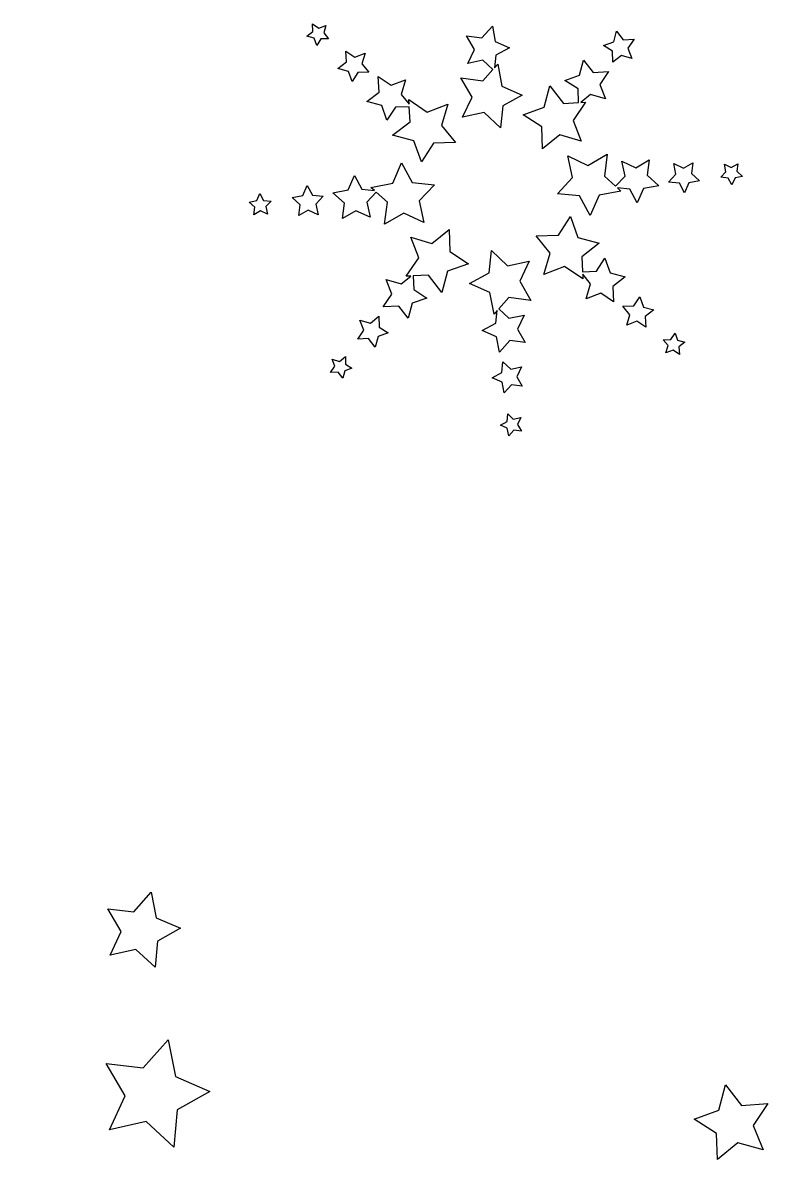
# Model space of a CAD drawing. Header units: centimetres. Extents: x -11.1 to 11.3, y -11.4 to 10.9.
# Drawn here: x 5.87 to 8.75, y -4.469 to -0.118 of the extents above; entities that cross this region are included whole.
import ezdxf

# ---------------------------------------------------------------- set-up
doc = ezdxf.new("R2010")
doc.units = ezdxf.units.CM
doc.header["$MEASUREMENT"] = 0
doc.layers.add('Camada 1', color=7, linetype='Continuous')

msp = doc.modelspace()

# ---------------------------------------------------------------- linework, layer by layer
at = {"layer": 'Camada 1'}
for points, knots in [([(10.80794, 10.50385), (11.24006, 10.04935), (11.25858, 9.15426), (10.81413, 8.70984), (10.81413, 8.70984), (11.25239, 8.27158), (11.25239, 7.358), (10.81413, 6.92586), (10.81413, 6.92586), (10.81413, 6.92586), (10.80794, 6.92422), (10.80794, 6.92422), (10.80794, 6.92422), (11.24006, 6.46972), (11.25858, 5.57466), (10.81413, 5.13019), (10.81413, 5.13019), (11.25239, 4.69196), (11.25239, 3.77835), (10.81413, 3.34624), (10.81413, 3.34624), (10.81413, 3.34624), (10.80794, 3.3446), (10.80794, 3.3446), (10.80794, 3.3446), (11.24006, 2.89007), (11.25858, 1.99501), (10.81413, 1.55054), (10.81413, 1.55054), (11.25239, 1.11231), (11.25239, 0.1987), (10.81413, -0.23341), (10.81413, -0.23341), (10.81413, -0.23341), (10.80794, -0.23505), (10.80794, -0.23505), (10.80794, -0.23505), (11.24006, -0.68958), (11.25858, -1.58464), (10.81413, -2.02911), (10.81413, -2.02911), (11.25241, -2.46734), (11.25241, -3.38092), (10.81413, -3.81306), (10.81413, -3.81306), (10.81413, -3.81306), (10.80797, -3.8147), (10.80797, -3.8147), (10.80797, -3.8147), (11.24006, -4.26923), (11.25858, -5.16429), (10.81413, -5.60873), (10.81413, -5.60873), (11.25241, -6.04699), (11.25241, -6.96057), (10.81413, -7.39268), (10.81413, -7.39268), (10.81413, -7.39268), (10.80797, -7.39435), (10.80797, -7.39435), (10.80797, -7.39435), (11.24006, -7.84888), (11.25858, -8.74394), (10.81413, -9.18838), (10.81413, -9.18838), (11.25241, -9.62664), (11.25241, -10.54022), (10.81413, -10.97233), (10.81413, -10.97233), (10.81413, -10.97233), (10.81249, -10.96619), (10.81249, -10.96619), (10.81249, -10.96619), (10.35796, -11.39825), (9.4629, -11.41678), (9.01846, -10.97233), (9.01846, -10.97233), (8.58023, -11.41061), (7.66665, -11.41061), (7.23451, -10.97233), (7.23451, -10.97233), (7.23451, -10.97233), (7.23287, -10.96619), (7.23287, -10.96619), (7.23287, -10.96619), (6.77834, -11.39828), (5.88328, -11.41678), (5.43884, -10.97233), (5.43884, -10.97233), (5.00058, -11.41061), (4.087, -11.41061), (3.65489, -10.97233), (3.65489, -10.97233), (3.65489, -10.97233), (3.65325, -10.96619), (3.65325, -10.96619), (3.65325, -10.96619), (3.19872, -11.39828), (2.30366, -11.41678), (1.85922, -10.97233), (1.85922, -10.97233), (1.42096, -11.41061), (0.50738, -11.41061), (0.07527, -10.97233), (0.07527, -10.97233), (0.07527, -10.97233), (0.07363, -10.96619), (0.07363, -10.96619), (0.07363, -10.96619), (-0.3809, -11.39828), (-1.27596, -11.41678), (-1.7204, -10.97233), (-1.7204, -10.97233), (-2.15866, -11.41061), (-3.07221, -11.41061), (-3.50435, -10.97233), (-3.50435, -10.97233), (-3.50435, -10.97233), (-3.50599, -10.96619), (-3.50599, -10.96619), (-3.50599, -10.96619), (-3.96049, -11.39828), (-4.85558, -11.41678), (-5.30005, -10.97233), (-5.30005, -10.97233), (-5.73828, -11.41061), (-6.65186, -11.41061), (-7.084, -10.97233), (-7.084, -10.97233), (-7.084, -10.97233), (-7.08564, -10.96619), (-7.08564, -10.96619), (-7.08564, -10.96619), (-7.54017, -11.39828), (-8.43523, -11.41678), (-8.87967, -10.97233), (-8.87967, -10.97233), (-9.31793, -11.41061), (-10.23151, -11.41061), (-10.66362, -10.97233), (-10.66362, -10.97233), (-10.66362, -10.97233), (-10.65907, -10.97789), (-10.65907, -10.97789), (-10.65907, -10.97789), (-11.09116, -10.52339), (-11.10968, -9.6283), (-10.66526, -9.18386), (-10.66526, -9.18386), (-11.10352, -8.74563), (-11.10352, -7.83202), (-10.66526, -7.39991), (-10.66526, -7.39991), (-10.66526, -7.39991), (-10.65907, -7.39827), (-10.65907, -7.39827), (-10.65907, -7.39827), (-11.09116, -6.94374), (-11.10968, -6.04868), (-10.66526, -5.60421), (-10.66526, -5.60421), (-11.10352, -5.16598), (-11.10352, -4.25237), (-10.66526, -3.82026), (-10.66526, -3.82026), (-10.66526, -3.82026), (-10.65907, -3.81862), (-10.65907, -3.81862), (-10.65907, -3.81862), (-11.09116, -3.36409), (-11.10968, -2.46903), (-10.66526, -2.02456), (-10.66526, -2.02456), (-11.10352, -1.58633), (-11.10352, -0.67272), (-10.66526, -0.24061), (-10.66526, -0.24061), (-10.66526, -0.24061), (-10.65907, -0.23897), (-10.65907, -0.23897), (-10.65907, -0.23897), (-11.09116, 0.21556), (-11.10968, 1.11062), (-10.66526, 1.55506), (-10.66526, 1.55506), (-11.10352, 1.99332), (-11.10352, 2.9069), (-10.66526, 3.33904), (-10.66526, 3.33904), (-10.66526, 3.33904), (-10.65907, 3.34068), (-10.65907, 3.34068), (-10.65907, 3.34068), (-11.09116, 3.79521), (-11.10968, 4.69027), (-10.66526, 5.13471), (-10.66526, 5.13471), (-11.10352, 5.57297), (-11.10352, 6.48655), (-10.66526, 6.91866), (-10.66526, 6.91866), (-10.66526, 6.91866), (-10.65907, 6.9203), (-10.65907, 6.9203), (-10.65907, 6.9203), (-11.09116, 7.37483), (-11.10968, 8.26989), (-10.66526, 8.71433), (-10.66526, 8.71433), (-11.10352, 9.15259), (-11.10352, 10.06617), (-10.66526, 10.49828), (-10.66526, 10.49828), (-10.66526, 10.49828), (-10.66362, 10.49212), (-10.66362, 10.49212), (-10.66362, 10.49212), (-10.20909, 10.92421), (-9.31403, 10.94273), (-8.86959, 10.49828), (-8.86959, 10.49828), (-8.43133, 10.93654), (-7.51775, 10.93654), (-7.08564, 10.49828), (-7.08564, 10.49828), (-7.08564, 10.49828), (-7.084, 10.49212), (-7.084, 10.49212), (-7.084, 10.49212), (-6.62947, 10.92421), (-5.73441, 10.94273), (-5.28997, 10.49828), (-5.28997, 10.49828), (-4.85171, 10.93654), (-3.93813, 10.93654), (-3.50602, 10.49828), (-3.50602, 10.49828), (-3.50602, 10.49828), (-3.50438, 10.49212), (-3.50438, 10.49212), (-3.50438, 10.49212), (-3.04985, 10.92421), (-2.15479, 10.94273), (-1.71035, 10.49828), (-1.71035, 10.49828), (-1.27209, 10.93654), (-0.35851, 10.93654), (0.0736, 10.49828), (0.0736, 10.49828), (0.0736, 10.49828), (0.07524, 10.49212), (0.07524, 10.49212), (0.07524, 10.49212), (0.52977, 10.92421), (1.42483, 10.94273), (1.86927, 10.49828), (1.86927, 10.49828), (2.30753, 10.93654), (3.22108, 10.93654), (3.65322, 10.49828), (3.65322, 10.49828), (3.65322, 10.49828), (3.65486, 10.49212), (3.65486, 10.49212), (3.65486, 10.49212), (4.10936, 10.92421), (5.00445, 10.94273), (5.44889, 10.49828), (5.44889, 10.49828), (5.88715, 10.93654), (6.80073, 10.93654), (7.23284, 10.49828), (7.23284, 10.49828), (7.23284, 10.49828), (7.23448, 10.49212), (7.23448, 10.49212), (7.23448, 10.49212), (7.68901, 10.92421), (8.58407, 10.94273), (9.02851, 10.49828), (9.02851, 10.49828), (9.46677, 10.93654), (10.38035, 10.93654), (10.81246, 10.49828), (10.81246, 10.49828), (10.81246, 10.49828), (10.80794, 10.50385), (10.80794, 10.50385)], [0, 0, 0, 0, 0.0136986, 0.0136986, 0.0136986, 0.0136986, 0.0273973, 0.0273973, 0.0273973, 0.0273973, 0.0410959, 0.0410959, 0.0410959, 0.0410959, 0.0547945, 0.0547945, 0.0547945, 0.0547945, 0.0684932, 0.0684932, 0.0684932, 0.0684932, 0.0821918, 0.0821918, 0.0821918, 0.0821918, 0.0958904, 0.0958904, 0.0958904, 0.0958904, 0.109589, 0.109589, 0.109589, 0.109589, 0.1232877, 0.1232877, 0.1232877, 0.1232877, 0.1369863, 0.1369863, 0.1369863, 0.1369863, 0.1506849, 0.1506849, 0.1506849, 0.1506849, 0.1643836, 0.1643836, 0.1643836, 0.1643836, 0.1780822, 0.1780822, 0.1780822, 0.1780822, 0.1917808, 0.1917808, 0.1917808, 0.1917808, 0.2054795, 0.2054795, 0.2054795, 0.2054795, 0.2191781, 0.2191781, 0.2191781, 0.2191781, 0.2328767, 0.2328767, 0.2328767, 0.2328767, 0.2465753, 0.2465753, 0.2465753, 0.2465753, 0.260274, 0.260274, 0.260274, 0.260274, 0.2739726, 0.2739726, 0.2739726, 0.2739726, 0.2876712, 0.2876712, 0.2876712, 0.2876712, 0.3013699, 0.3013699, 0.3013699, 0.3013699, 0.3150685, 0.3150685, 0.3150685, 0.3150685, 0.3287671, 0.3287671, 0.3287671, 0.3287671, 0.3424658, 0.3424658, 0.3424658, 0.3424658, 0.3561644, 0.3561644, 0.3561644, 0.3561644, 0.369863, 0.369863, 0.369863, 0.369863, 0.3835616, 0.3835616, 0.3835616, 0.3835616, 0.3972603, 0.3972603, 0.3972603, 0.3972603, 0.4109589, 0.4109589, 0.4109589, 0.4109589, 0.4246575, 0.4246575, 0.4246575, 0.4246575, 0.4383562, 0.4383562, 0.4383562, 0.4383562, 0.4520548, 0.4520548, 0.4520548, 0.4520548, 0.4657534, 0.4657534, 0.4657534, 0.4657534, 0.4794521, 0.4794521, 0.4794521, 0.4794521, 0.4931507, 0.4931507, 0.4931507, 0.4931507, 0.5068493, 0.5068493, 0.5068493, 0.5068493, 0.5205479, 0.5205479, 0.5205479, 0.5205479, 0.5342466, 0.5342466, 0.5342466, 0.5342466, 0.5479452, 0.5479452, 0.5479452, 0.5479452, 0.5616438, 0.5616438, 0.5616438, 0.5616438, 0.5753425, 0.5753425, 0.5753425, 0.5753425, 0.5890411, 0.5890411, 0.5890411, 0.5890411, 0.6027397, 0.6027397, 0.6027397, 0.6027397, 0.6164384, 0.6164384, 0.6164384, 0.6164384, 0.630137, 0.630137, 0.630137, 0.630137, 0.6438356, 0.6438356, 0.6438356, 0.6438356, 0.6575342, 0.6575342, 0.6575342, 0.6575342, 0.6712329, 0.6712329, 0.6712329, 0.6712329, 0.6849315, 0.6849315, 0.6849315, 0.6849315, 0.6986301, 0.6986301, 0.6986301, 0.6986301, 0.7123288, 0.7123288, 0.7123288, 0.7123288, 0.7260274, 0.7260274, 0.7260274, 0.7260274, 0.739726, 0.739726, 0.739726, 0.739726, 0.7534247, 0.7534247, 0.7534247, 0.7534247, 0.7671233, 0.7671233, 0.7671233, 0.7671233, 0.7808219, 0.7808219, 0.7808219, 0.7808219, 0.7945205, 0.7945205, 0.7945205, 0.7945205, 0.8082192, 0.8082192, 0.8082192, 0.8082192, 0.8219178, 0.8219178, 0.8219178, 0.8219178, 0.8356164, 0.8356164, 0.8356164, 0.8356164, 0.8493151, 0.8493151, 0.8493151, 0.8493151, 0.8630137, 0.8630137, 0.8630137, 0.8630137, 0.8767123, 0.8767123, 0.8767123, 0.8767123, 0.890411, 0.890411, 0.890411, 0.890411, 0.9041096, 0.9041096, 0.9041096, 0.9041096, 0.9178082, 0.9178082, 0.9178082, 0.9178082, 0.9315068, 0.9315068, 0.9315068, 0.9315068, 0.9452055, 0.9452055, 0.9452055, 0.9452055, 0.9589041, 0.9589041, 0.9589041, 0.9589041, 0.9726027, 0.9726027, 0.9726027, 0.9726027, 1, 1, 1, 1]), ([(7.02934, -0.17793), (7.02934, -0.17793), (7.01111, -0.15552), (7.01111, -0.15552), (7.01111, -0.15552), (7.01111, -0.15552), (7.01921, -0.12779), (7.01921, -0.12779), (7.01921, -0.12779), (7.01921, -0.12779), (6.99225, -0.13821), (6.99225, -0.13821), (6.99225, -0.13821), (6.99225, -0.13821), (6.96838, -0.12194), (6.96838, -0.12194), (6.96838, -0.12194), (6.96838, -0.12194), (6.96999, -0.15078), (6.96999, -0.15078), (6.96999, -0.15078), (6.96999, -0.15078), (6.9471, -0.16845), (6.9471, -0.16845), (6.9471, -0.16845), (6.9471, -0.16845), (6.97504, -0.17586), (6.97504, -0.17586), (6.97504, -0.17586), (6.97504, -0.17586), (6.98478, -0.20306), (6.98478, -0.20306), (6.98478, -0.20306), (6.98478, -0.20306), (7.00044, -0.1788), (7.00044, -0.1788), (7.00044, -0.1788), (7.00044, -0.1788), (7.02934, -0.17793), (7.02934, -0.17793)], [0, 0, 0, 0, 0.0909091, 0.0909091, 0.0909091, 0.0909091, 0.1818182, 0.1818182, 0.1818182, 0.1818182, 0.2727273, 0.2727273, 0.2727273, 0.2727273, 0.3636364, 0.3636364, 0.3636364, 0.3636364, 0.4545455, 0.4545455, 0.4545455, 0.4545455, 0.5454545, 0.5454545, 0.5454545, 0.5454545, 0.6363636, 0.6363636, 0.6363636, 0.6363636, 0.7272727, 0.7272727, 0.7272727, 0.7272727, 0.8181818, 0.8181818, 0.8181818, 0.8181818, 1, 1, 1, 1]), ([(7.67151, -0.2748), (7.67151, -0.2748), (7.6595, -0.28821), (7.6595, -0.28821), (7.6595, -0.28821), (7.6595, -0.28821), (7.66434, -0.24093), (7.66434, -0.24093), (7.66434, -0.24093), (7.66434, -0.24093), (7.71609, -0.21262), (7.71609, -0.21262), (7.71609, -0.21262), (7.71609, -0.21262), (7.66214, -0.18878), (7.66214, -0.18878), (7.66214, -0.18878), (7.66214, -0.18878), (7.65119, -0.13084), (7.65119, -0.13084), (7.65119, -0.13084), (7.65119, -0.13084), (7.61185, -0.17479), (7.61185, -0.17479), (7.61185, -0.17479), (7.61185, -0.17479), (7.55338, -0.1673), (7.55338, -0.1673), (7.55338, -0.1673), (7.55338, -0.1673), (7.58301, -0.21829), (7.58301, -0.21829), (7.58301, -0.21829), (7.58301, -0.21829), (7.55782, -0.2716), (7.55782, -0.2716), (7.55782, -0.2716), (7.55782, -0.2716), (7.61545, -0.25919), (7.61545, -0.25919), (7.61545, -0.25919), (7.61545, -0.25919), (7.65347, -0.29501), (7.65347, -0.29501), (7.65347, -0.29501), (7.65347, -0.29501), (7.61537, -0.33758), (7.61537, -0.33758), (7.61537, -0.33758), (7.61537, -0.33758), (7.53181, -0.32686), (7.53181, -0.32686), (7.53181, -0.32686), (7.53181, -0.32686), (7.57414, -0.3997), (7.57414, -0.3997), (7.57414, -0.3997), (7.57414, -0.3997), (7.53813, -0.47585), (7.53813, -0.47585), (7.53813, -0.47585), (7.53813, -0.47585), (7.62049, -0.4581), (7.62049, -0.4581), (7.62049, -0.4581), (7.62049, -0.4581), (7.68179, -0.51589), (7.68179, -0.51589), (7.68179, -0.51589), (7.68179, -0.51589), (7.69036, -0.4321), (7.69036, -0.4321), (7.69036, -0.4321), (7.69036, -0.4321), (7.76426, -0.39165), (7.76426, -0.39165), (7.76426, -0.39165), (7.76426, -0.39165), (7.68719, -0.3576), (7.68719, -0.3576), (7.68719, -0.3576), (7.68719, -0.3576), (7.67151, -0.2748), (7.67151, -0.2748)], [0, 0, 0, 0, 0.0454545, 0.0454545, 0.0454545, 0.0454545, 0.0909091, 0.0909091, 0.0909091, 0.0909091, 0.1363636, 0.1363636, 0.1363636, 0.1363636, 0.1818182, 0.1818182, 0.1818182, 0.1818182, 0.2272727, 0.2272727, 0.2272727, 0.2272727, 0.2727273, 0.2727273, 0.2727273, 0.2727273, 0.3181818, 0.3181818, 0.3181818, 0.3181818, 0.3636364, 0.3636364, 0.3636364, 0.3636364, 0.4090909, 0.4090909, 0.4090909, 0.4090909, 0.4545455, 0.4545455, 0.4545455, 0.4545455, 0.5, 0.5, 0.5, 0.5, 0.5454545, 0.5454545, 0.5454545, 0.5454545, 0.5909091, 0.5909091, 0.5909091, 0.5909091, 0.6363636, 0.6363636, 0.6363636, 0.6363636, 0.6818182, 0.6818182, 0.6818182, 0.6818182, 0.7272727, 0.7272727, 0.7272727, 0.7272727, 0.7727273, 0.7727273, 0.7727273, 0.7727273, 0.8181818, 0.8181818, 0.8181818, 0.8181818, 0.8636364, 0.8636364, 0.8636364, 0.8636364, 0.9090909, 0.9090909, 0.9090909, 0.9090909, 1, 1, 1, 1]), ([(8.1656, -0.21407), (8.1656, -0.21407), (8.18886, -0.17997), (8.18886, -0.17997), (8.18886, -0.17997), (8.18886, -0.17997), (8.14764, -0.18225), (8.14764, -0.18225), (8.14764, -0.18225), (8.14764, -0.18225), (8.12237, -0.1496), (8.12237, -0.1496), (8.12237, -0.1496), (8.12237, -0.1496), (8.11181, -0.1895), (8.11181, -0.1895), (8.11181, -0.1895), (8.11181, -0.1895), (8.07297, -0.20342), (8.07297, -0.20342), (8.07297, -0.20342), (8.07297, -0.20342), (8.10766, -0.2258), (8.10766, -0.2258), (8.10766, -0.2258), (8.10766, -0.2258), (8.10888, -0.26708), (8.10888, -0.26708), (8.10888, -0.26708), (8.10888, -0.26708), (8.14087, -0.24102), (8.14087, -0.24102), (8.14087, -0.24102), (8.14087, -0.24102), (8.1805, -0.25261), (8.1805, -0.25261), (8.1805, -0.25261), (8.1805, -0.25261), (8.1656, -0.21407), (8.1656, -0.21407)], [0, 0, 0, 0, 0.0909091, 0.0909091, 0.0909091, 0.0909091, 0.1818182, 0.1818182, 0.1818182, 0.1818182, 0.2727273, 0.2727273, 0.2727273, 0.2727273, 0.3636364, 0.3636364, 0.3636364, 0.3636364, 0.4545455, 0.4545455, 0.4545455, 0.4545455, 0.5454545, 0.5454545, 0.5454545, 0.5454545, 0.6363636, 0.6363636, 0.6363636, 0.6363636, 0.7272727, 0.7272727, 0.7272727, 0.7272727, 0.8181818, 0.8181818, 0.8181818, 0.8181818, 1, 1, 1, 1]), ([(7.18243, -0.30485), (7.18243, -0.30485), (7.15637, -0.27284), (7.15637, -0.27284), (7.15637, -0.27284), (7.15637, -0.27284), (7.16796, -0.23321), (7.16796, -0.23321), (7.16796, -0.23321), (7.16796, -0.23321), (7.12946, -0.24811), (7.12946, -0.24811), (7.12946, -0.24811), (7.12946, -0.24811), (7.09533, -0.22485), (7.09533, -0.22485), (7.09533, -0.22485), (7.09533, -0.22485), (7.09761, -0.26607), (7.09761, -0.26607), (7.09761, -0.26607), (7.09761, -0.26607), (7.06496, -0.29131), (7.06496, -0.29131), (7.06496, -0.29131), (7.06496, -0.29131), (7.10486, -0.30187), (7.10486, -0.30187), (7.10486, -0.30187), (7.10486, -0.30187), (7.11878, -0.34074), (7.11878, -0.34074), (7.11878, -0.34074), (7.11878, -0.34074), (7.14116, -0.30605), (7.14116, -0.30605), (7.14116, -0.30605), (7.14116, -0.30605), (7.18243, -0.30485), (7.18243, -0.30485)], [0, 0, 0, 0, 0.0909091, 0.0909091, 0.0909091, 0.0909091, 0.1818182, 0.1818182, 0.1818182, 0.1818182, 0.2727273, 0.2727273, 0.2727273, 0.2727273, 0.3636364, 0.3636364, 0.3636364, 0.3636364, 0.4545455, 0.4545455, 0.4545455, 0.4545455, 0.5454545, 0.5454545, 0.5454545, 0.5454545, 0.6363636, 0.6363636, 0.6363636, 0.6363636, 0.7272727, 0.7272727, 0.7272727, 0.7272727, 0.8181818, 0.8181818, 0.8181818, 0.8181818, 1, 1, 1, 1]), ([(8.09233, -0.3025), (8.09233, -0.3025), (8.03343, -0.30575), (8.03343, -0.30575), (8.03343, -0.30575), (8.03343, -0.30575), (7.99737, -0.2591), (7.99737, -0.2591), (7.99737, -0.2591), (7.99737, -0.2591), (7.98226, -0.31609), (7.98226, -0.31609), (7.98226, -0.31609), (7.98226, -0.31609), (7.92675, -0.33596), (7.92675, -0.33596), (7.92675, -0.33596), (7.92675, -0.33596), (7.97631, -0.36795), (7.97631, -0.36795), (7.97631, -0.36795), (7.97631, -0.36795), (7.97787, -0.42015), (7.97787, -0.42015), (7.97787, -0.42015), (7.97787, -0.42015), (7.9208, -0.4233), (7.9208, -0.4233), (7.9208, -0.4233), (7.9208, -0.4233), (7.86929, -0.35665), (7.86929, -0.35665), (7.86929, -0.35665), (7.86929, -0.35665), (7.84773, -0.43809), (7.84773, -0.43809), (7.84773, -0.43809), (7.84773, -0.43809), (7.76841, -0.46648), (7.76841, -0.46648), (7.76841, -0.46648), (7.76841, -0.46648), (7.83919, -0.51217), (7.83919, -0.51217), (7.83919, -0.51217), (7.83919, -0.51217), (7.8417, -0.59639), (7.8417, -0.59639), (7.8417, -0.59639), (7.8417, -0.59639), (7.90703, -0.54318), (7.90703, -0.54318), (7.90703, -0.54318), (7.90703, -0.54318), (7.98789, -0.56683), (7.98789, -0.56683), (7.98789, -0.56683), (7.98789, -0.56683), (7.95749, -0.48825), (7.95749, -0.48825), (7.95749, -0.48825), (7.95749, -0.48825), (8.00493, -0.41866), (8.00493, -0.41866), (8.00493, -0.41866), (8.00493, -0.41866), (7.98696, -0.41964), (7.98696, -0.41964), (7.98696, -0.41964), (7.98696, -0.41964), (8.02379, -0.38964), (8.02379, -0.38964), (8.02379, -0.38964), (8.02379, -0.38964), (8.08038, -0.40618), (8.08038, -0.40618), (8.08038, -0.40618), (8.08038, -0.40618), (8.05908, -0.3512), (8.05908, -0.3512), (8.05908, -0.3512), (8.05908, -0.3512), (8.09233, -0.3025), (8.09233, -0.3025)], [0, 0, 0, 0, 0.0454545, 0.0454545, 0.0454545, 0.0454545, 0.0909091, 0.0909091, 0.0909091, 0.0909091, 0.1363636, 0.1363636, 0.1363636, 0.1363636, 0.1818182, 0.1818182, 0.1818182, 0.1818182, 0.2272727, 0.2272727, 0.2272727, 0.2272727, 0.2727273, 0.2727273, 0.2727273, 0.2727273, 0.3181818, 0.3181818, 0.3181818, 0.3181818, 0.3636364, 0.3636364, 0.3636364, 0.3636364, 0.4090909, 0.4090909, 0.4090909, 0.4090909, 0.4545455, 0.4545455, 0.4545455, 0.4545455, 0.5, 0.5, 0.5, 0.5, 0.5454545, 0.5454545, 0.5454545, 0.5454545, 0.5909091, 0.5909091, 0.5909091, 0.5909091, 0.6363636, 0.6363636, 0.6363636, 0.6363636, 0.6818182, 0.6818182, 0.6818182, 0.6818182, 0.7272727, 0.7272727, 0.7272727, 0.7272727, 0.7727273, 0.7727273, 0.7727273, 0.7727273, 0.8181818, 0.8181818, 0.8181818, 0.8181818, 0.8636364, 0.8636364, 0.8636364, 0.8636364, 0.9090909, 0.9090909, 0.9090909, 0.9090909, 1, 1, 1, 1]), ([(7.51176, -0.57206), (7.51176, -0.57206), (7.45855, -0.50673), (7.45855, -0.50673), (7.45855, -0.50673), (7.45855, -0.50673), (7.4822, -0.42587), (7.4822, -0.42587), (7.4822, -0.42587), (7.4822, -0.42587), (7.40365, -0.45627), (7.40365, -0.45627), (7.40365, -0.45627), (7.40365, -0.45627), (7.33406, -0.4088), (7.33406, -0.4088), (7.33406, -0.4088), (7.33406, -0.4088), (7.33507, -0.42679), (7.33507, -0.42679), (7.33507, -0.42679), (7.33507, -0.42679), (7.30507, -0.38996), (7.30507, -0.38996), (7.30507, -0.38996), (7.30507, -0.38996), (7.32161, -0.33337), (7.32161, -0.33337), (7.32161, -0.33337), (7.32161, -0.33337), (7.26663, -0.35467), (7.26663, -0.35467), (7.26663, -0.35467), (7.26663, -0.35467), (7.21792, -0.32144), (7.21792, -0.32144), (7.21792, -0.32144), (7.21792, -0.32144), (7.22117, -0.38034), (7.22117, -0.38034), (7.22117, -0.38034), (7.22117, -0.38034), (7.1745, -0.41638), (7.1745, -0.41638), (7.1745, -0.41638), (7.1745, -0.41638), (7.23152, -0.43151), (7.23152, -0.43151), (7.23152, -0.43151), (7.23152, -0.43151), (7.25139, -0.48702), (7.25139, -0.48702), (7.25139, -0.48702), (7.25139, -0.48702), (7.28335, -0.43746), (7.28335, -0.43746), (7.28335, -0.43746), (7.28335, -0.43746), (7.33555, -0.4359), (7.33555, -0.4359), (7.33555, -0.4359), (7.33555, -0.4359), (7.3387, -0.49294), (7.3387, -0.49294), (7.3387, -0.49294), (7.3387, -0.49294), (7.27202, -0.54445), (7.27202, -0.54445), (7.27202, -0.54445), (7.27202, -0.54445), (7.35346, -0.56601), (7.35346, -0.56601), (7.35346, -0.56601), (7.35346, -0.56601), (7.38188, -0.64532), (7.38188, -0.64532), (7.38188, -0.64532), (7.38188, -0.64532), (7.42757, -0.57454), (7.42757, -0.57454), (7.42757, -0.57454), (7.42757, -0.57454), (7.51176, -0.57206), (7.51176, -0.57206)], [0, 0, 0, 0, 0.0454545, 0.0454545, 0.0454545, 0.0454545, 0.0909091, 0.0909091, 0.0909091, 0.0909091, 0.1363636, 0.1363636, 0.1363636, 0.1363636, 0.1818182, 0.1818182, 0.1818182, 0.1818182, 0.2272727, 0.2272727, 0.2272727, 0.2272727, 0.2727273, 0.2727273, 0.2727273, 0.2727273, 0.3181818, 0.3181818, 0.3181818, 0.3181818, 0.3636364, 0.3636364, 0.3636364, 0.3636364, 0.4090909, 0.4090909, 0.4090909, 0.4090909, 0.4545455, 0.4545455, 0.4545455, 0.4545455, 0.5, 0.5, 0.5, 0.5, 0.5454545, 0.5454545, 0.5454545, 0.5454545, 0.5909091, 0.5909091, 0.5909091, 0.5909091, 0.6363636, 0.6363636, 0.6363636, 0.6363636, 0.6818182, 0.6818182, 0.6818182, 0.6818182, 0.7272727, 0.7272727, 0.7272727, 0.7272727, 0.7727273, 0.7727273, 0.7727273, 0.7727273, 0.8181818, 0.8181818, 0.8181818, 0.8181818, 0.8636364, 0.8636364, 0.8636364, 0.8636364, 0.9090909, 0.9090909, 0.9090909, 0.9090909, 1, 1, 1, 1]), ([(7.21037, -0.76028), (7.21037, -0.76028), (7.25294, -0.79838), (7.25294, -0.79838), (7.25294, -0.79838), (7.25294, -0.79838), (7.24222, -0.88194), (7.24222, -0.88194), (7.24222, -0.88194), (7.24222, -0.88194), (7.31506, -0.83961), (7.31506, -0.83961), (7.31506, -0.83961), (7.31506, -0.83961), (7.39123, -0.87562), (7.39123, -0.87562), (7.39123, -0.87562), (7.39123, -0.87562), (7.37348, -0.79328), (7.37348, -0.79328), (7.37348, -0.79328), (7.37348, -0.79328), (7.43127, -0.73198), (7.43127, -0.73198), (7.43127, -0.73198), (7.43127, -0.73198), (7.34748, -0.72341), (7.34748, -0.72341), (7.34748, -0.72341), (7.34748, -0.72341), (7.30703, -0.64951), (7.30703, -0.64951), (7.30703, -0.64951), (7.30703, -0.64951), (7.27298, -0.72658), (7.27298, -0.72658), (7.27298, -0.72658), (7.27298, -0.72658), (7.19019, -0.74222), (7.19019, -0.74222), (7.19019, -0.74222), (7.19019, -0.74222), (7.2036, -0.75423), (7.2036, -0.75423), (7.2036, -0.75423), (7.2036, -0.75423), (7.15632, -0.74939), (7.15632, -0.74939), (7.15632, -0.74939), (7.15632, -0.74939), (7.12801, -0.69766), (7.12801, -0.69766), (7.12801, -0.69766), (7.12801, -0.69766), (7.10417, -0.75161), (7.10417, -0.75161), (7.10417, -0.75161), (7.10417, -0.75161), (7.04623, -0.76256), (7.04623, -0.76256), (7.04623, -0.76256), (7.04623, -0.76256), (7.09018, -0.8019), (7.09018, -0.8019), (7.09018, -0.8019), (7.09018, -0.8019), (7.08269, -0.86037), (7.08269, -0.86037), (7.08269, -0.86037), (7.08269, -0.86037), (7.13368, -0.83074), (7.13368, -0.83074), (7.13368, -0.83074), (7.13368, -0.83074), (7.18699, -0.85593), (7.18699, -0.85593), (7.18699, -0.85593), (7.18699, -0.85593), (7.17455, -0.79828), (7.17455, -0.79828), (7.17455, -0.79828), (7.17455, -0.79828), (7.21037, -0.76028), (7.21037, -0.76028)], [0, 0, 0, 0, 0.0454545, 0.0454545, 0.0454545, 0.0454545, 0.0909091, 0.0909091, 0.0909091, 0.0909091, 0.1363636, 0.1363636, 0.1363636, 0.1363636, 0.1818182, 0.1818182, 0.1818182, 0.1818182, 0.2272727, 0.2272727, 0.2272727, 0.2272727, 0.2727273, 0.2727273, 0.2727273, 0.2727273, 0.3181818, 0.3181818, 0.3181818, 0.3181818, 0.3636364, 0.3636364, 0.3636364, 0.3636364, 0.4090909, 0.4090909, 0.4090909, 0.4090909, 0.4545455, 0.4545455, 0.4545455, 0.4545455, 0.5, 0.5, 0.5, 0.5, 0.5454545, 0.5454545, 0.5454545, 0.5454545, 0.5909091, 0.5909091, 0.5909091, 0.5909091, 0.6363636, 0.6363636, 0.6363636, 0.6363636, 0.6818182, 0.6818182, 0.6818182, 0.6818182, 0.7272727, 0.7272727, 0.7272727, 0.7272727, 0.7727273, 0.7727273, 0.7727273, 0.7727273, 0.8181818, 0.8181818, 0.8181818, 0.8181818, 0.8636364, 0.8636364, 0.8636364, 0.8636364, 0.9090909, 0.9090909, 0.9090909, 0.9090909, 1, 1, 1, 1]), ([(8.28286, -0.73578), (8.28286, -0.73578), (8.23894, -0.69644), (8.23894, -0.69644), (8.23894, -0.69644), (8.23894, -0.69644), (8.24643, -0.63797), (8.24643, -0.63797), (8.24643, -0.63797), (8.24643, -0.63797), (8.19544, -0.6676), (8.19544, -0.6676), (8.19544, -0.6676), (8.19544, -0.6676), (8.14215, -0.64241), (8.14215, -0.64241), (8.14215, -0.64241), (8.14215, -0.64241), (8.15456, -0.70004), (8.15456, -0.70004), (8.15456, -0.70004), (8.15456, -0.70004), (8.11876, -0.73809), (8.11876, -0.73809), (8.11876, -0.73809), (8.11876, -0.73809), (8.07619, -0.69996), (8.07619, -0.69996), (8.07619, -0.69996), (8.07619, -0.69996), (8.08691, -0.6164), (8.08691, -0.6164), (8.08691, -0.6164), (8.08691, -0.6164), (8.01407, -0.65873), (8.01407, -0.65873), (8.01407, -0.65873), (8.01407, -0.65873), (7.9379, -0.62272), (7.9379, -0.62272), (7.9379, -0.62272), (7.9379, -0.62272), (7.95565, -0.70508), (7.95565, -0.70508), (7.95565, -0.70508), (7.95565, -0.70508), (7.89786, -0.76638), (7.89786, -0.76638), (7.89786, -0.76638), (7.89786, -0.76638), (7.98165, -0.77495), (7.98165, -0.77495), (7.98165, -0.77495), (7.98165, -0.77495), (8.0221, -0.84885), (8.0221, -0.84885), (8.0221, -0.84885), (8.0221, -0.84885), (8.05615, -0.77178), (8.05615, -0.77178), (8.05615, -0.77178), (8.05615, -0.77178), (8.13894, -0.75614), (8.13894, -0.75614), (8.13894, -0.75614), (8.13894, -0.75614), (8.12553, -0.74413), (8.12553, -0.74413), (8.12553, -0.74413), (8.12553, -0.74413), (8.17278, -0.74897), (8.17278, -0.74897), (8.17278, -0.74897), (8.17278, -0.74897), (8.20109, -0.8007), (8.20109, -0.8007), (8.20109, -0.8007), (8.20109, -0.8007), (8.22493, -0.74675), (8.22493, -0.74675), (8.22493, -0.74675), (8.22493, -0.74675), (8.28286, -0.73578), (8.28286, -0.73578)], [0, 0, 0, 0, 0.0454545, 0.0454545, 0.0454545, 0.0454545, 0.0909091, 0.0909091, 0.0909091, 0.0909091, 0.1363636, 0.1363636, 0.1363636, 0.1363636, 0.1818182, 0.1818182, 0.1818182, 0.1818182, 0.2272727, 0.2272727, 0.2272727, 0.2272727, 0.2727273, 0.2727273, 0.2727273, 0.2727273, 0.3181818, 0.3181818, 0.3181818, 0.3181818, 0.3636364, 0.3636364, 0.3636364, 0.3636364, 0.4090909, 0.4090909, 0.4090909, 0.4090909, 0.4545455, 0.4545455, 0.4545455, 0.4545455, 0.5, 0.5, 0.5, 0.5, 0.5454545, 0.5454545, 0.5454545, 0.5454545, 0.5909091, 0.5909091, 0.5909091, 0.5909091, 0.6363636, 0.6363636, 0.6363636, 0.6363636, 0.6818182, 0.6818182, 0.6818182, 0.6818182, 0.7272727, 0.7272727, 0.7272727, 0.7272727, 0.7727273, 0.7727273, 0.7727273, 0.7727273, 0.8181818, 0.8181818, 0.8181818, 0.8181818, 0.8636364, 0.8636364, 0.8636364, 0.8636364, 0.9090909, 0.9090909, 0.9090909, 0.9090909, 1, 1, 1, 1]), ([(8.43777, -0.71742), (8.43777, -0.71742), (8.407, -0.68988), (8.407, -0.68988), (8.407, -0.68988), (8.407, -0.68988), (8.41224, -0.64895), (8.41224, -0.64895), (8.41224, -0.64895), (8.41224, -0.64895), (8.37655, -0.66969), (8.37655, -0.66969), (8.37655, -0.66969), (8.37655, -0.66969), (8.33924, -0.65204), (8.33924, -0.65204), (8.33924, -0.65204), (8.33924, -0.65204), (8.34794, -0.69239), (8.34794, -0.69239), (8.34794, -0.69239), (8.34794, -0.69239), (8.31963, -0.72242), (8.31963, -0.72242), (8.31963, -0.72242), (8.31963, -0.72242), (8.36069, -0.72663), (8.36069, -0.72663), (8.36069, -0.72663), (8.36069, -0.72663), (8.38053, -0.76283), (8.38053, -0.76283), (8.38053, -0.76283), (8.38053, -0.76283), (8.3972, -0.72507), (8.3972, -0.72507), (8.3972, -0.72507), (8.3972, -0.72507), (8.43777, -0.71742), (8.43777, -0.71742)], [0, 0, 0, 0, 0.0909091, 0.0909091, 0.0909091, 0.0909091, 0.1818182, 0.1818182, 0.1818182, 0.1818182, 0.2727273, 0.2727273, 0.2727273, 0.2727273, 0.3636364, 0.3636364, 0.3636364, 0.3636364, 0.4545455, 0.4545455, 0.4545455, 0.4545455, 0.5454545, 0.5454545, 0.5454545, 0.5454545, 0.6363636, 0.6363636, 0.6363636, 0.6363636, 0.7272727, 0.7272727, 0.7272727, 0.7272727, 0.8181818, 0.8181818, 0.8181818, 0.8181818, 1, 1, 1, 1]), ([(8.57882, -0.68117), (8.57882, -0.68117), (8.5825, -0.65249), (8.5825, -0.65249), (8.5825, -0.65249), (8.5825, -0.65249), (8.55752, -0.66702), (8.55752, -0.66702), (8.55752, -0.66702), (8.55752, -0.66702), (8.53141, -0.65466), (8.53141, -0.65466), (8.53141, -0.65466), (8.53141, -0.65466), (8.5375, -0.68289), (8.5375, -0.68289), (8.5375, -0.68289), (8.5375, -0.68289), (8.51768, -0.70392), (8.51768, -0.70392), (8.51768, -0.70392), (8.51768, -0.70392), (8.54641, -0.70686), (8.54641, -0.70686), (8.54641, -0.70686), (8.54641, -0.70686), (8.56027, -0.73221), (8.56027, -0.73221), (8.56027, -0.73221), (8.56027, -0.73221), (8.57194, -0.70578), (8.57194, -0.70578), (8.57194, -0.70578), (8.57194, -0.70578), (8.60036, -0.70041), (8.60036, -0.70041), (8.60036, -0.70041), (8.60036, -0.70041), (8.57882, -0.68117), (8.57882, -0.68117)], [0, 0, 0, 0, 0.0909091, 0.0909091, 0.0909091, 0.0909091, 0.1818182, 0.1818182, 0.1818182, 0.1818182, 0.2727273, 0.2727273, 0.2727273, 0.2727273, 0.3636364, 0.3636364, 0.3636364, 0.3636364, 0.4545455, 0.4545455, 0.4545455, 0.4545455, 0.5454545, 0.5454545, 0.5454545, 0.5454545, 0.6363636, 0.6363636, 0.6363636, 0.6363636, 0.7272727, 0.7272727, 0.7272727, 0.7272727, 0.8181818, 0.8181818, 0.8181818, 0.8181818, 1, 1, 1, 1]), ([(7.00947, -0.77592), (7.00947, -0.77592), (6.96841, -0.77171), (6.96841, -0.77171), (6.96841, -0.77171), (6.96841, -0.77171), (6.94857, -0.73551), (6.94857, -0.73551), (6.94857, -0.73551), (6.94857, -0.73551), (6.9319, -0.77327), (6.9319, -0.77327), (6.9319, -0.77327), (6.9319, -0.77327), (6.89134, -0.78094), (6.89134, -0.78094), (6.89134, -0.78094), (6.89134, -0.78094), (6.92211, -0.80848), (6.92211, -0.80848), (6.92211, -0.80848), (6.92211, -0.80848), (6.91687, -0.84944), (6.91687, -0.84944), (6.91687, -0.84944), (6.91687, -0.84944), (6.95256, -0.8287), (6.95256, -0.8287), (6.95256, -0.8287), (6.95256, -0.8287), (6.98989, -0.84635), (6.98989, -0.84635), (6.98989, -0.84635), (6.98989, -0.84635), (6.98119, -0.806), (6.98119, -0.806), (6.98119, -0.806), (6.98119, -0.806), (7.00947, -0.77592), (7.00947, -0.77592)], [0, 0, 0, 0, 0.0909091, 0.0909091, 0.0909091, 0.0909091, 0.1818182, 0.1818182, 0.1818182, 0.1818182, 0.2727273, 0.2727273, 0.2727273, 0.2727273, 0.3636364, 0.3636364, 0.3636364, 0.3636364, 0.4545455, 0.4545455, 0.4545455, 0.4545455, 0.5454545, 0.5454545, 0.5454545, 0.5454545, 0.6363636, 0.6363636, 0.6363636, 0.6363636, 0.7272727, 0.7272727, 0.7272727, 0.7272727, 0.8181818, 0.8181818, 0.8181818, 0.8181818, 1, 1, 1, 1]), ([(6.79164, -0.81542), (6.79164, -0.81542), (6.81146, -0.79439), (6.81146, -0.79439), (6.81146, -0.79439), (6.81146, -0.79439), (6.78273, -0.79145), (6.78273, -0.79145), (6.78273, -0.79145), (6.78273, -0.79145), (6.76884, -0.7661), (6.76884, -0.7661), (6.76884, -0.7661), (6.76884, -0.7661), (6.75717, -0.79253), (6.75717, -0.79253), (6.75717, -0.79253), (6.75717, -0.79253), (6.72878, -0.7979), (6.72878, -0.7979), (6.72878, -0.7979), (6.72878, -0.7979), (6.75029, -0.81716), (6.75029, -0.81716), (6.75029, -0.81716), (6.75029, -0.81716), (6.74661, -0.84584), (6.74661, -0.84584), (6.74661, -0.84584), (6.74661, -0.84584), (6.77159, -0.83131), (6.77159, -0.83131), (6.77159, -0.83131), (6.77159, -0.83131), (6.79773, -0.84364), (6.79773, -0.84364), (6.79773, -0.84364), (6.79773, -0.84364), (6.79164, -0.81542), (6.79164, -0.81542)], [0, 0, 0, 0, 0.0909091, 0.0909091, 0.0909091, 0.0909091, 0.1818182, 0.1818182, 0.1818182, 0.1818182, 0.2727273, 0.2727273, 0.2727273, 0.2727273, 0.3636364, 0.3636364, 0.3636364, 0.3636364, 0.4545455, 0.4545455, 0.4545455, 0.4545455, 0.5454545, 0.5454545, 0.5454545, 0.5454545, 0.6363636, 0.6363636, 0.6363636, 0.6363636, 0.7272727, 0.7272727, 0.7272727, 0.7272727, 0.8181818, 0.8181818, 0.8181818, 0.8181818, 1, 1, 1, 1]), ([(7.81735, -0.92631), (7.81735, -0.92631), (7.87053, -0.99161), (7.87053, -0.99161), (7.87053, -0.99161), (7.87053, -0.99161), (7.84688, -1.07249), (7.84688, -1.07249), (7.84688, -1.07249), (7.84688, -1.07249), (7.92546, -1.04206), (7.92546, -1.04206), (7.92546, -1.04206), (7.92546, -1.04206), (7.99505, -1.08953), (7.99505, -1.08953), (7.99505, -1.08953), (7.99505, -1.08953), (7.99404, -1.07154), (7.99404, -1.07154), (7.99404, -1.07154), (7.99404, -1.07154), (8.02404, -1.10837), (8.02404, -1.10837), (8.02404, -1.10837), (8.02404, -1.10837), (8.0075, -1.16496), (8.0075, -1.16496), (8.0075, -1.16496), (8.0075, -1.16496), (8.06248, -1.14366), (8.06248, -1.14366), (8.06248, -1.14366), (8.06248, -1.14366), (8.11119, -1.17689), (8.11119, -1.17689), (8.11119, -1.17689), (8.11119, -1.17689), (8.10794, -1.11799), (8.10794, -1.11799), (8.10794, -1.11799), (8.10794, -1.11799), (8.15459, -1.08195), (8.15459, -1.08195), (8.15459, -1.08195), (8.15459, -1.08195), (8.0976, -1.06682), (8.0976, -1.06682), (8.0976, -1.06682), (8.0976, -1.06682), (8.07773, -1.01131), (8.07773, -1.01131), (8.07773, -1.01131), (8.07773, -1.01131), (8.04574, -1.06087), (8.04574, -1.06087), (8.04574, -1.06087), (8.04574, -1.06087), (7.99354, -1.06243), (7.99354, -1.06243), (7.99354, -1.06243), (7.99354, -1.06243), (7.99042, -1.00542), (7.99042, -1.00542), (7.99042, -1.00542), (7.99042, -1.00542), (8.0571, -0.95391), (8.0571, -0.95391), (8.0571, -0.95391), (8.0571, -0.95391), (7.97566, -0.93235), (7.97566, -0.93235), (7.97566, -0.93235), (7.97566, -0.93235), (7.94727, -0.85303), (7.94727, -0.85303), (7.94727, -0.85303), (7.94727, -0.85303), (7.90158, -0.92381), (7.90158, -0.92381), (7.90158, -0.92381), (7.90158, -0.92381), (7.81735, -0.92631), (7.81735, -0.92631)], [0, 0, 0, 0, 0.0454545, 0.0454545, 0.0454545, 0.0454545, 0.0909091, 0.0909091, 0.0909091, 0.0909091, 0.1363636, 0.1363636, 0.1363636, 0.1363636, 0.1818182, 0.1818182, 0.1818182, 0.1818182, 0.2272727, 0.2272727, 0.2272727, 0.2272727, 0.2727273, 0.2727273, 0.2727273, 0.2727273, 0.3181818, 0.3181818, 0.3181818, 0.3181818, 0.3636364, 0.3636364, 0.3636364, 0.3636364, 0.4090909, 0.4090909, 0.4090909, 0.4090909, 0.4545455, 0.4545455, 0.4545455, 0.4545455, 0.5, 0.5, 0.5, 0.5, 0.5454545, 0.5454545, 0.5454545, 0.5454545, 0.5909091, 0.5909091, 0.5909091, 0.5909091, 0.6363636, 0.6363636, 0.6363636, 0.6363636, 0.6818182, 0.6818182, 0.6818182, 0.6818182, 0.7272727, 0.7272727, 0.7272727, 0.7272727, 0.7727273, 0.7727273, 0.7727273, 0.7727273, 0.8181818, 0.8181818, 0.8181818, 0.8181818, 0.8636364, 0.8636364, 0.8636364, 0.8636364, 0.9090909, 0.9090909, 0.9090909, 0.9090909, 1, 1, 1, 1]), ([(7.48138, -1.06026), (7.48138, -1.06026), (7.5607, -1.03184), (7.5607, -1.03184), (7.5607, -1.03184), (7.5607, -1.03184), (7.48992, -0.98615), (7.48992, -0.98615), (7.48992, -0.98615), (7.48992, -0.98615), (7.48741, -0.90196), (7.48741, -0.90196), (7.48741, -0.90196), (7.48741, -0.90196), (7.42211, -0.95517), (7.42211, -0.95517), (7.42211, -0.95517), (7.42211, -0.95517), (7.34123, -0.93152), (7.34123, -0.93152), (7.34123, -0.93152), (7.34123, -0.93152), (7.37166, -1.0101), (7.37166, -1.0101), (7.37166, -1.0101), (7.37166, -1.0101), (7.32419, -1.07969), (7.32419, -1.07969), (7.32419, -1.07969), (7.32419, -1.07969), (7.34218, -1.07871), (7.34218, -1.07871), (7.34218, -1.07871), (7.34218, -1.07871), (7.30535, -1.10871), (7.30535, -1.10871), (7.30535, -1.10871), (7.30535, -1.10871), (7.24876, -1.09217), (7.24876, -1.09217), (7.24876, -1.09217), (7.24876, -1.09217), (7.27006, -1.14715), (7.27006, -1.14715), (7.27006, -1.14715), (7.27006, -1.14715), (7.23683, -1.19586), (7.23683, -1.19586), (7.23683, -1.19586), (7.23683, -1.19586), (7.29573, -1.19261), (7.29573, -1.19261), (7.29573, -1.19261), (7.29573, -1.19261), (7.33177, -1.23928), (7.33177, -1.23928), (7.33177, -1.23928), (7.33177, -1.23928), (7.34688, -1.18226), (7.34688, -1.18226), (7.34688, -1.18226), (7.34688, -1.18226), (7.40242, -1.16239), (7.40242, -1.16239), (7.40242, -1.16239), (7.40242, -1.16239), (7.35286, -1.13043), (7.35286, -1.13043), (7.35286, -1.13043), (7.35286, -1.13043), (7.3513, -1.0782), (7.3513, -1.0782), (7.3513, -1.0782), (7.3513, -1.0782), (7.40837, -1.07505), (7.40837, -1.07505), (7.40837, -1.07505), (7.40837, -1.07505), (7.45988, -1.14173), (7.45988, -1.14173), (7.45988, -1.14173), (7.45988, -1.14173), (7.48138, -1.06026), (7.48138, -1.06026)], [0, 0, 0, 0, 0.0454545, 0.0454545, 0.0454545, 0.0454545, 0.0909091, 0.0909091, 0.0909091, 0.0909091, 0.1363636, 0.1363636, 0.1363636, 0.1363636, 0.1818182, 0.1818182, 0.1818182, 0.1818182, 0.2272727, 0.2272727, 0.2272727, 0.2272727, 0.2727273, 0.2727273, 0.2727273, 0.2727273, 0.3181818, 0.3181818, 0.3181818, 0.3181818, 0.3636364, 0.3636364, 0.3636364, 0.3636364, 0.4090909, 0.4090909, 0.4090909, 0.4090909, 0.4545455, 0.4545455, 0.4545455, 0.4545455, 0.5, 0.5, 0.5, 0.5, 0.5454545, 0.5454545, 0.5454545, 0.5454545, 0.5909091, 0.5909091, 0.5909091, 0.5909091, 0.6363636, 0.6363636, 0.6363636, 0.6363636, 0.6818182, 0.6818182, 0.6818182, 0.6818182, 0.7272727, 0.7272727, 0.7272727, 0.7272727, 0.7727273, 0.7727273, 0.7727273, 0.7727273, 0.8181818, 0.8181818, 0.8181818, 0.8181818, 0.8636364, 0.8636364, 0.8636364, 0.8636364, 0.9090909, 0.9090909, 0.9090909, 0.9090909, 1, 1, 1, 1]), ([(7.79735, -1.1715), (7.79735, -1.1715), (7.75502, -1.09866), (7.75502, -1.09866), (7.75502, -1.09866), (7.75502, -1.09866), (7.79103, -1.02249), (7.79103, -1.02249), (7.79103, -1.02249), (7.79103, -1.02249), (7.70869, -1.04024), (7.70869, -1.04024), (7.70869, -1.04024), (7.70869, -1.04024), (7.64739, -0.98245), (7.64739, -0.98245), (7.64739, -0.98245), (7.64739, -0.98245), (7.63882, -1.06624), (7.63882, -1.06624), (7.63882, -1.06624), (7.63882, -1.06624), (7.56492, -1.10672), (7.56492, -1.10672), (7.56492, -1.10672), (7.56492, -1.10672), (7.64199, -1.14077), (7.64199, -1.14077), (7.64199, -1.14077), (7.64199, -1.14077), (7.65763, -1.22353), (7.65763, -1.22353), (7.65763, -1.22353), (7.65763, -1.22353), (7.66964, -1.21012), (7.66964, -1.21012), (7.66964, -1.21012), (7.66964, -1.21012), (7.6648, -1.2574), (7.6648, -1.2574), (7.6648, -1.2574), (7.6648, -1.2574), (7.61307, -1.28571), (7.61307, -1.28571), (7.61307, -1.28571), (7.61307, -1.28571), (7.66702, -1.30955), (7.66702, -1.30955), (7.66702, -1.30955), (7.66702, -1.30955), (7.67797, -1.36747), (7.67797, -1.36747), (7.67797, -1.36747), (7.67797, -1.36747), (7.71731, -1.32355), (7.71731, -1.32355), (7.71731, -1.32355), (7.71731, -1.32355), (7.77578, -1.33104), (7.77578, -1.33104), (7.77578, -1.33104), (7.77578, -1.33104), (7.74615, -1.28003), (7.74615, -1.28003), (7.74615, -1.28003), (7.74615, -1.28003), (7.77134, -1.22674), (7.77134, -1.22674), (7.77134, -1.22674), (7.77134, -1.22674), (7.71371, -1.23915), (7.71371, -1.23915), (7.71371, -1.23915), (7.71371, -1.23915), (7.67566, -1.20335), (7.67566, -1.20335), (7.67566, -1.20335), (7.67566, -1.20335), (7.71379, -1.16078), (7.71379, -1.16078), (7.71379, -1.16078), (7.71379, -1.16078), (7.79735, -1.1715), (7.79735, -1.1715)], [0, 0, 0, 0, 0.0454545, 0.0454545, 0.0454545, 0.0454545, 0.0909091, 0.0909091, 0.0909091, 0.0909091, 0.1363636, 0.1363636, 0.1363636, 0.1363636, 0.1818182, 0.1818182, 0.1818182, 0.1818182, 0.2272727, 0.2272727, 0.2272727, 0.2272727, 0.2727273, 0.2727273, 0.2727273, 0.2727273, 0.3181818, 0.3181818, 0.3181818, 0.3181818, 0.3636364, 0.3636364, 0.3636364, 0.3636364, 0.4090909, 0.4090909, 0.4090909, 0.4090909, 0.4545455, 0.4545455, 0.4545455, 0.4545455, 0.5, 0.5, 0.5, 0.5, 0.5454545, 0.5454545, 0.5454545, 0.5454545, 0.5909091, 0.5909091, 0.5909091, 0.5909091, 0.6363636, 0.6363636, 0.6363636, 0.6363636, 0.6818182, 0.6818182, 0.6818182, 0.6818182, 0.7272727, 0.7272727, 0.7272727, 0.7272727, 0.7727273, 0.7727273, 0.7727273, 0.7727273, 0.8181818, 0.8181818, 0.8181818, 0.8181818, 0.8636364, 0.8636364, 0.8636364, 0.8636364, 0.9090909, 0.9090909, 0.9090909, 0.9090909, 1, 1, 1, 1]), ([(8.14668, -1.19348), (8.14668, -1.19348), (8.17274, -1.22547), (8.17274, -1.22547), (8.17274, -1.22547), (8.17274, -1.22547), (8.16115, -1.2651), (8.16115, -1.2651), (8.16115, -1.2651), (8.16115, -1.2651), (8.19965, -1.2502), (8.19965, -1.2502), (8.19965, -1.2502), (8.19965, -1.2502), (8.23378, -1.27346), (8.23378, -1.27346), (8.23378, -1.27346), (8.23378, -1.27346), (8.2315, -1.23224), (8.2315, -1.23224), (8.2315, -1.23224), (8.2315, -1.23224), (8.26415, -1.207), (8.26415, -1.207), (8.26415, -1.207), (8.26415, -1.207), (8.22425, -1.19644), (8.22425, -1.19644), (8.22425, -1.19644), (8.22425, -1.19644), (8.21033, -1.15757), (8.21033, -1.15757), (8.21033, -1.15757), (8.21033, -1.15757), (8.18795, -1.19226), (8.18795, -1.19226), (8.18795, -1.19226), (8.18795, -1.19226), (8.14668, -1.19348), (8.14668, -1.19348)], [0, 0, 0, 0, 0.0909091, 0.0909091, 0.0909091, 0.0909091, 0.1818182, 0.1818182, 0.1818182, 0.1818182, 0.2727273, 0.2727273, 0.2727273, 0.2727273, 0.3636364, 0.3636364, 0.3636364, 0.3636364, 0.4545455, 0.4545455, 0.4545455, 0.4545455, 0.5454545, 0.5454545, 0.5454545, 0.5454545, 0.6363636, 0.6363636, 0.6363636, 0.6363636, 0.7272727, 0.7272727, 0.7272727, 0.7272727, 0.8181818, 0.8181818, 0.8181818, 0.8181818, 1, 1, 1, 1]), ([(7.16351, -1.28426), (7.16351, -1.28426), (7.14025, -1.31836), (7.14025, -1.31836), (7.14025, -1.31836), (7.14025, -1.31836), (7.18147, -1.31608), (7.18147, -1.31608), (7.18147, -1.31608), (7.18147, -1.31608), (7.20674, -1.34873), (7.20674, -1.34873), (7.20674, -1.34873), (7.20674, -1.34873), (7.2173, -1.30883), (7.2173, -1.30883), (7.2173, -1.30883), (7.2173, -1.30883), (7.25617, -1.29489), (7.25617, -1.29489), (7.25617, -1.29489), (7.25617, -1.29489), (7.22148, -1.27253), (7.22148, -1.27253), (7.22148, -1.27253), (7.22148, -1.27253), (7.22026, -1.23125), (7.22026, -1.23125), (7.22026, -1.23125), (7.22026, -1.23125), (7.18825, -1.25731), (7.18825, -1.25731), (7.18825, -1.25731), (7.18825, -1.25731), (7.14862, -1.24572), (7.14862, -1.24572), (7.14862, -1.24572), (7.14862, -1.24572), (7.16351, -1.28426), (7.16351, -1.28426)], [0, 0, 0, 0, 0.0909091, 0.0909091, 0.0909091, 0.0909091, 0.1818182, 0.1818182, 0.1818182, 0.1818182, 0.2727273, 0.2727273, 0.2727273, 0.2727273, 0.3636364, 0.3636364, 0.3636364, 0.3636364, 0.4545455, 0.4545455, 0.4545455, 0.4545455, 0.5454545, 0.5454545, 0.5454545, 0.5454545, 0.6363636, 0.6363636, 0.6363636, 0.6363636, 0.7272727, 0.7272727, 0.7272727, 0.7272727, 0.8181818, 0.8181818, 0.8181818, 0.8181818, 1, 1, 1, 1]), ([(8.29977, -1.3204), (8.29977, -1.3204), (8.318, -1.34281), (8.318, -1.34281), (8.318, -1.34281), (8.318, -1.34281), (8.3099, -1.37054), (8.3099, -1.37054), (8.3099, -1.37054), (8.3099, -1.37054), (8.33683, -1.36009), (8.33683, -1.36009), (8.33683, -1.36009), (8.33683, -1.36009), (8.3607, -1.37639), (8.3607, -1.37639), (8.3607, -1.37639), (8.3607, -1.37639), (8.35911, -1.34755), (8.35911, -1.34755), (8.35911, -1.34755), (8.35911, -1.34755), (8.38197, -1.32988), (8.38197, -1.32988), (8.38197, -1.32988), (8.38197, -1.32988), (8.35403, -1.3225), (8.35403, -1.3225), (8.35403, -1.3225), (8.35403, -1.3225), (8.34429, -1.2953), (8.34429, -1.2953), (8.34429, -1.2953), (8.34429, -1.2953), (8.32863, -1.31956), (8.32863, -1.31956), (8.32863, -1.31956), (8.32863, -1.31956), (8.29977, -1.3204), (8.29977, -1.3204)], [0, 0, 0, 0, 0.0909091, 0.0909091, 0.0909091, 0.0909091, 0.1818182, 0.1818182, 0.1818182, 0.1818182, 0.2727273, 0.2727273, 0.2727273, 0.2727273, 0.3636364, 0.3636364, 0.3636364, 0.3636364, 0.4545455, 0.4545455, 0.4545455, 0.4545455, 0.5454545, 0.5454545, 0.5454545, 0.5454545, 0.6363636, 0.6363636, 0.6363636, 0.6363636, 0.7272727, 0.7272727, 0.7272727, 0.7272727, 0.8181818, 0.8181818, 0.8181818, 0.8181818, 1, 1, 1, 1]), ([(7.05361, -1.42147), (7.05361, -1.42147), (7.03734, -1.44534), (7.03734, -1.44534), (7.03734, -1.44534), (7.03734, -1.44534), (7.06618, -1.44373), (7.06618, -1.44373), (7.06618, -1.44373), (7.06618, -1.44373), (7.08385, -1.46659), (7.08385, -1.46659), (7.08385, -1.46659), (7.08385, -1.46659), (7.09123, -1.43868), (7.09123, -1.43868), (7.09123, -1.43868), (7.09123, -1.43868), (7.11843, -1.42892), (7.11843, -1.42892), (7.11843, -1.42892), (7.11843, -1.42892), (7.09417, -1.41326), (7.09417, -1.41326), (7.09417, -1.41326), (7.09417, -1.41326), (7.09332, -1.38437), (7.09332, -1.38437), (7.09332, -1.38437), (7.09332, -1.38437), (7.07091, -1.4026), (7.07091, -1.4026), (7.07091, -1.4026), (7.07091, -1.4026), (7.04318, -1.3945), (7.04318, -1.3945), (7.04318, -1.3945), (7.04318, -1.3945), (7.05361, -1.42147), (7.05361, -1.42147)], [0, 0, 0, 0, 0.0909091, 0.0909091, 0.0909091, 0.0909091, 0.1818182, 0.1818182, 0.1818182, 0.1818182, 0.2727273, 0.2727273, 0.2727273, 0.2727273, 0.3636364, 0.3636364, 0.3636364, 0.3636364, 0.4545455, 0.4545455, 0.4545455, 0.4545455, 0.5454545, 0.5454545, 0.5454545, 0.5454545, 0.6363636, 0.6363636, 0.6363636, 0.6363636, 0.7272727, 0.7272727, 0.7272727, 0.7272727, 0.8181818, 0.8181818, 0.8181818, 0.8181818, 1, 1, 1, 1]), ([(7.6871, -1.44531), (7.6871, -1.44531), (7.6509, -1.46515), (7.6509, -1.46515), (7.6509, -1.46515), (7.6509, -1.46515), (7.68866, -1.48182), (7.68866, -1.48182), (7.68866, -1.48182), (7.68866, -1.48182), (7.69633, -1.52238), (7.69633, -1.52238), (7.69633, -1.52238), (7.69633, -1.52238), (7.72387, -1.49161), (7.72387, -1.49161), (7.72387, -1.49161), (7.72387, -1.49161), (7.7648, -1.49685), (7.7648, -1.49685), (7.7648, -1.49685), (7.7648, -1.49685), (7.74406, -1.46118), (7.74406, -1.46118), (7.74406, -1.46118), (7.74406, -1.46118), (7.76171, -1.42385), (7.76171, -1.42385), (7.76171, -1.42385), (7.76171, -1.42385), (7.72136, -1.43255), (7.72136, -1.43255), (7.72136, -1.43255), (7.72136, -1.43255), (7.69133, -1.40421), (7.69133, -1.40421), (7.69133, -1.40421), (7.69133, -1.40421), (7.6871, -1.44531), (7.6871, -1.44531)], [0, 0, 0, 0, 0.0909091, 0.0909091, 0.0909091, 0.0909091, 0.1818182, 0.1818182, 0.1818182, 0.1818182, 0.2727273, 0.2727273, 0.2727273, 0.2727273, 0.3636364, 0.3636364, 0.3636364, 0.3636364, 0.4545455, 0.4545455, 0.4545455, 0.4545455, 0.5454545, 0.5454545, 0.5454545, 0.5454545, 0.6363636, 0.6363636, 0.6363636, 0.6363636, 0.7272727, 0.7272727, 0.7272727, 0.7272727, 0.8181818, 0.8181818, 0.8181818, 0.8181818, 1, 1, 1, 1]), ([(7.70684, -1.631), (7.70684, -1.631), (7.68149, -1.64486), (7.68149, -1.64486), (7.68149, -1.64486), (7.68149, -1.64486), (7.70792, -1.65655), (7.70792, -1.65655), (7.70792, -1.65655), (7.70792, -1.65655), (7.71329, -1.68494), (7.71329, -1.68494), (7.71329, -1.68494), (7.71329, -1.68494), (7.73255, -1.6634), (7.73255, -1.6634), (7.73255, -1.6634), (7.73255, -1.6634), (7.7612, -1.66708), (7.7612, -1.66708), (7.7612, -1.66708), (7.7612, -1.66708), (7.74667, -1.6421), (7.74667, -1.6421), (7.74667, -1.6421), (7.74667, -1.6421), (7.75903, -1.61599), (7.75903, -1.61599), (7.75903, -1.61599), (7.75903, -1.61599), (7.73077, -1.62208), (7.73077, -1.62208), (7.73077, -1.62208), (7.73077, -1.62208), (7.70976, -1.60226), (7.70976, -1.60226), (7.70976, -1.60226), (7.70976, -1.60226), (7.70684, -1.631), (7.70684, -1.631)], [0, 0, 0, 0, 0.0909091, 0.0909091, 0.0909091, 0.0909091, 0.1818182, 0.1818182, 0.1818182, 0.1818182, 0.2727273, 0.2727273, 0.2727273, 0.2727273, 0.3636364, 0.3636364, 0.3636364, 0.3636364, 0.4545455, 0.4545455, 0.4545455, 0.4545455, 0.5454545, 0.5454545, 0.5454545, 0.5454545, 0.6363636, 0.6363636, 0.6363636, 0.6363636, 0.7272727, 0.7272727, 0.7272727, 0.7272727, 0.8181818, 0.8181818, 0.8181818, 0.8181818, 1, 1, 1, 1]), ([(6.38059, -3.60363), (6.38059, -3.60363), (6.46751, -3.55487), (6.46751, -3.55487), (6.46751, -3.55487), (6.46751, -3.55487), (6.37594, -3.51553), (6.37594, -3.51553), (6.37594, -3.51553), (6.37594, -3.51553), (6.35644, -3.41774), (6.35644, -3.41774), (6.35644, -3.41774), (6.35644, -3.41774), (6.29074, -3.4927), (6.29074, -3.4927), (6.29074, -3.4927), (6.29074, -3.4927), (6.19171, -3.48106), (6.19171, -3.48106), (6.19171, -3.48106), (6.19171, -3.48106), (6.2427, -3.56676), (6.2427, -3.56676), (6.2427, -3.56676), (6.2427, -3.56676), (6.20103, -3.65725), (6.20103, -3.65725), (6.20103, -3.65725), (6.20103, -3.65725), (6.29829, -3.63526), (6.29829, -3.63526), (6.29829, -3.63526), (6.29829, -3.63526), (6.3715, -3.70289), (6.3715, -3.70289), (6.3715, -3.70289), (6.3715, -3.70289), (6.38059, -3.60363), (6.38059, -3.60363)], [0, 0, 0, 0, 0.0909091, 0.0909091, 0.0909091, 0.0909091, 0.1818182, 0.1818182, 0.1818182, 0.1818182, 0.2727273, 0.2727273, 0.2727273, 0.2727273, 0.3636364, 0.3636364, 0.3636364, 0.3636364, 0.4545455, 0.4545455, 0.4545455, 0.4545455, 0.5454545, 0.5454545, 0.5454545, 0.5454545, 0.6363636, 0.6363636, 0.6363636, 0.6363636, 0.7272727, 0.7272727, 0.7272727, 0.7272727, 0.8181818, 0.8181818, 0.8181818, 0.8181818, 1, 1, 1, 1]), ([(6.45528, -4.24341), (6.45528, -4.24341), (6.57942, -4.17375), (6.57942, -4.17375), (6.57942, -4.17375), (6.57942, -4.17375), (6.44858, -4.11753), (6.44858, -4.11753), (6.44858, -4.11753), (6.44858, -4.11753), (6.42072, -3.97791), (6.42072, -3.97791), (6.42072, -3.97791), (6.42072, -3.97791), (6.32682, -4.08496), (6.32682, -4.08496), (6.32682, -4.08496), (6.32682, -4.08496), (6.1854, -4.06832), (6.1854, -4.06832), (6.1854, -4.06832), (6.1854, -4.06832), (6.25821, -4.19069), (6.25821, -4.19069), (6.25821, -4.19069), (6.25821, -4.19069), (6.19868, -4.32007), (6.19868, -4.32007), (6.19868, -4.32007), (6.19868, -4.32007), (6.33756, -4.28864), (6.33756, -4.28864), (6.33756, -4.28864), (6.33756, -4.28864), (6.4422, -4.38524), (6.4422, -4.38524), (6.4422, -4.38524), (6.4422, -4.38524), (6.45528, -4.24341), (6.45528, -4.24341)], [0, 0, 0, 0, 0.0909091, 0.0909091, 0.0909091, 0.0909091, 0.1818182, 0.1818182, 0.1818182, 0.1818182, 0.2727273, 0.2727273, 0.2727273, 0.2727273, 0.3636364, 0.3636364, 0.3636364, 0.3636364, 0.4545455, 0.4545455, 0.4545455, 0.4545455, 0.5454545, 0.5454545, 0.5454545, 0.5454545, 0.6363636, 0.6363636, 0.6363636, 0.6363636, 0.7272727, 0.7272727, 0.7272727, 0.7272727, 0.8181818, 0.8181818, 0.8181818, 0.8181818, 1, 1, 1, 1]), ([(8.64124, -4.30337), (8.64124, -4.30337), (8.69659, -4.22045), (8.69659, -4.22045), (8.69659, -4.22045), (8.69659, -4.22045), (8.59713, -4.22696), (8.59713, -4.22696), (8.59713, -4.22696), (8.59713, -4.22696), (8.53535, -4.1487), (8.53535, -4.1487), (8.53535, -4.1487), (8.53535, -4.1487), (8.51085, -4.24533), (8.51085, -4.24533), (8.51085, -4.24533), (8.51085, -4.24533), (8.41735, -4.27986), (8.41735, -4.27986), (8.41735, -4.27986), (8.41735, -4.27986), (8.50162, -4.33312), (8.50162, -4.33312), (8.50162, -4.33312), (8.50162, -4.33312), (8.50564, -4.43263), (8.50564, -4.43263), (8.50564, -4.43263), (8.50564, -4.43263), (8.58226, -4.36894), (8.58226, -4.36894), (8.58226, -4.36894), (8.58226, -4.36894), (8.67817, -4.39593), (8.67817, -4.39593), (8.67817, -4.39593), (8.67817, -4.39593), (8.64124, -4.30337), (8.64124, -4.30337)], [0, 0, 0, 0, 0.0909091, 0.0909091, 0.0909091, 0.0909091, 0.1818182, 0.1818182, 0.1818182, 0.1818182, 0.2727273, 0.2727273, 0.2727273, 0.2727273, 0.3636364, 0.3636364, 0.3636364, 0.3636364, 0.4545455, 0.4545455, 0.4545455, 0.4545455, 0.5454545, 0.5454545, 0.5454545, 0.5454545, 0.6363636, 0.6363636, 0.6363636, 0.6363636, 0.7272727, 0.7272727, 0.7272727, 0.7272727, 0.8181818, 0.8181818, 0.8181818, 0.8181818, 1, 1, 1, 1])]:
    msp.add_open_spline(points, degree=3, knots=knots, dxfattribs=at)

doc.saveas('drawing.dxf')
